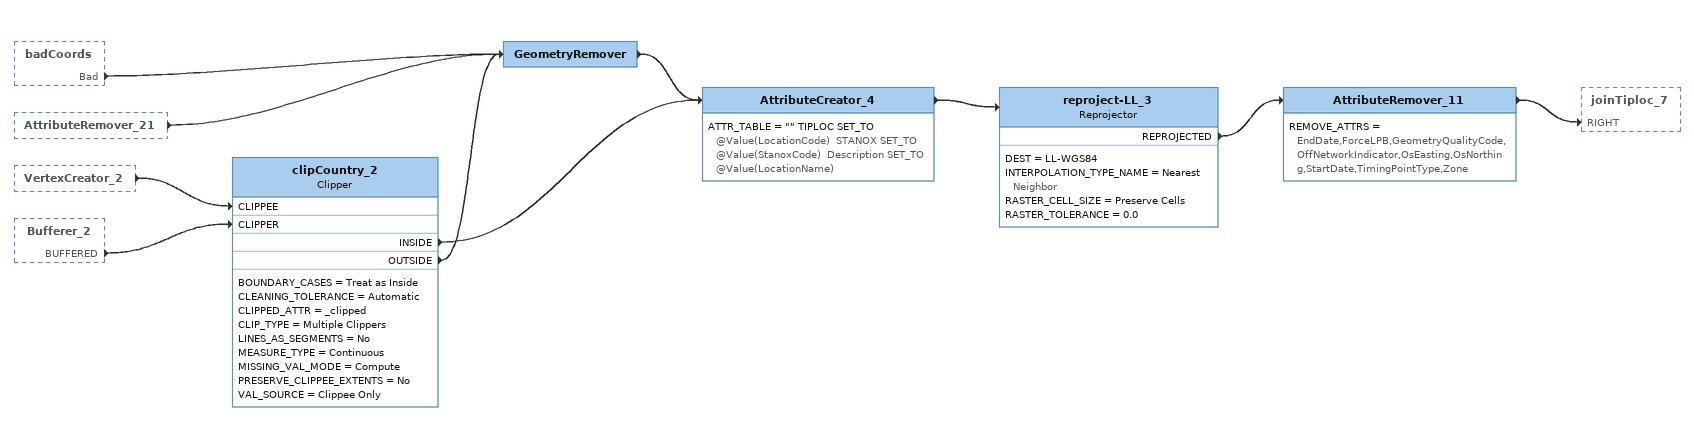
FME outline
badCoords [outside]
    Bad -> GeometryRemover
AttributeRemover_21 [outside]
    -> GeometryRemover
VertexCreator_2 [outside]
    -> clipCountry_2 [CLIPPEE]
Bufferer_2 [outside]
    BUFFERED -> clipCountry_2 [CLIPPER]
clipCountry_2: Clipper
    BOUNDARY_CASES = Treat as Inside
    CLEANING_TOLERANCE = Automatic
    CLIPPED_ATTR = _clipped
    CLIP_TYPE = Multiple Clippers
    LINES_AS_SEGMENTS = No
    MEASURE_TYPE = Continuous
    MISSING_VAL_MODE = Compute
    PRESERVE_CLIPPEE_EXTENTS = No
    VAL_SOURCE = Clippee Only
    INSIDE -> AttributeCreator_4
    OUTSIDE -> GeometryRemover
GeometryRemover
    -> AttributeCreator_4
AttributeCreator_4
    ATTR_TABLE = "" TIPLOC SET_TO @Value(LocationCode)  STANOX SET_TO @Value(StanoxCode)  Description SET_TO @Value(LocationName)
    -> reproject-LL_3
reproject-LL_3: Reprojector
    DEST = LL-WGS84
    INTERPOLATION_TYPE_NAME = Nearest Neighbor
    RASTER_CELL_SIZE = Preserve Cells
    RASTER_TOLERANCE = 0.0
    REPROJECTED -> AttributeRemover_11
AttributeRemover_11
    REMOVE_ATTRS = EndDate,ForceLPB,GeometryQualityCode,OffNetworkIndicator,OsEasting,OsNorthing,StartDate,TimingPointType,Zone
    -> joinTiploc_7 [RIGHT]
